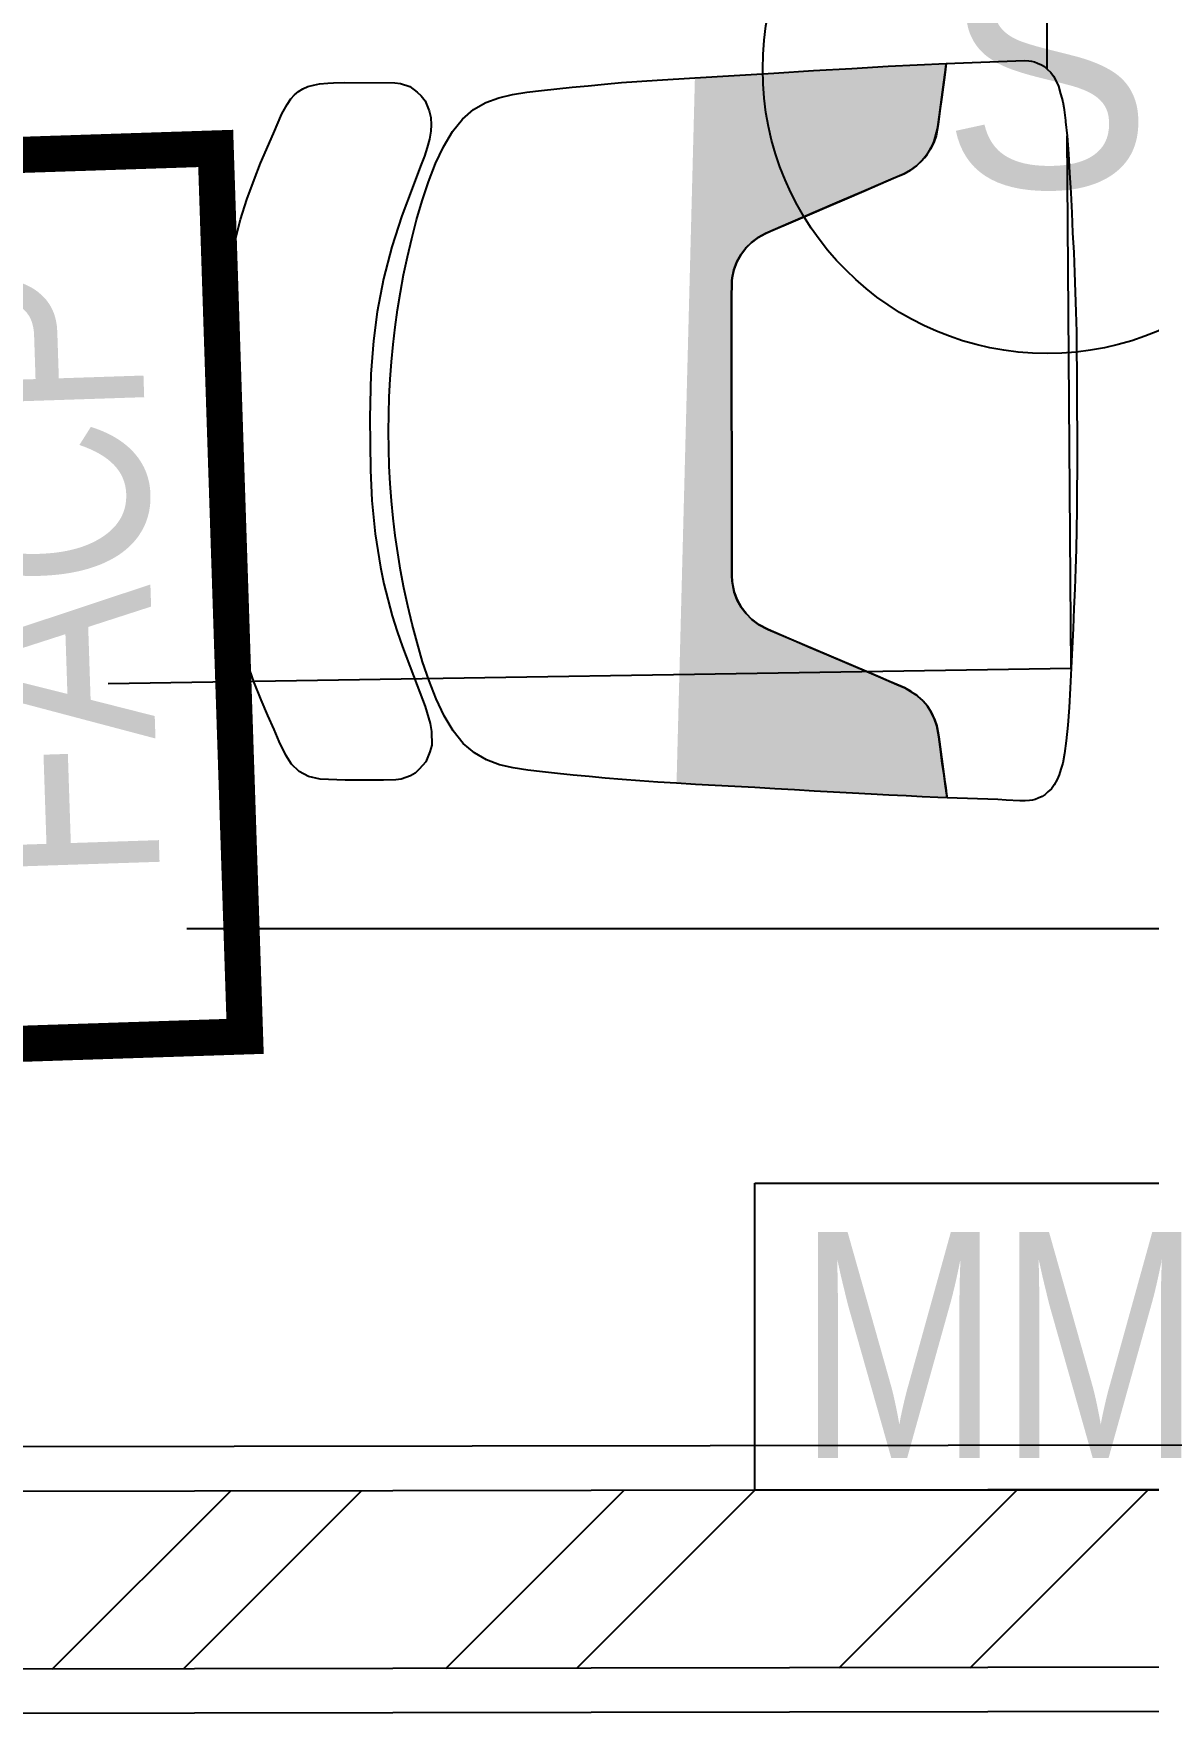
# Model space of a CAD drawing. Header units: inches. Extents: x 54 to 199, y 70 to 109.
# Drawn here: x 102.701 to 103.453, y 78.398 to 79.533 of the extents above; entities that cross this region are included whole.
import ezdxf
from ezdxf.enums import TextEntityAlignment as Align

# ---------------------------------------------------------------- set-up
doc = ezdxf.new("R2010")
doc.units = ezdxf.units.IN
doc.header["$MEASUREMENT"] = 0
for name, color, linetype in [('04_E-FIRE', 3, 'Continuous'), ('FINISH-AR', 252, 'Continuous'), ('FIRE ALARAM TEXT', 22, 'Continuous'), ('FIRE ALARM', 3, 'Continuous'), ('furniture', 5, 'Continuous'), ('HATCH-AR', 251, 'Continuous'), ('TY-FIRE', 140, 'Continuous'), ('WALL-AR', 7, 'Continuous')]:
    doc.layers.add(name, color=color, linetype=linetype)
doc.layers.add('GOLDCLADDING', color=7, linetype='Continuous', true_color=0xffc20a)
doc.styles.add('LG-F$0$T25', font='STENCIL', dxfattribs={"height": 2.5})
doc.styles.add('ROMANS', font='romans.shx')
doc.styles.add('style2', font='seguisym.ttf', dxfattribs={"width": 0.8, "height": 200})

# ---------------------------------------------------------------- blocks, each defined once
blk = doc.blocks.new('YJYJJYJTYJTY')
at = {"layer": 'furniture'}
h = blk.add_hatch(color=252, dxfattribs=at)
h.dxf.hatch_style = 1
h.set_gradient(color1=(0, 63, 127), one_color=1, tint=1, name='SPHERICAL')
h.paths.add_polyline_path([(8.0766, 6.1647), (8.0777, 6.1563), (8.0787, 6.1496), (8.0794, 6.1445), (8.0799, 6.1407), (8.0802, 6.1381), (8.0805, 6.1363), (8.0808, 6.1337), (8.0807, 6.1344), (8.0806, 6.1356), (8.0804, 6.1366), (8.0802, 6.1385), (8.0798, 6.1412), (8.0793, 6.1451), (8.0786, 6.1502), (8.0776, 6.1569), (8.0766, 6.1647), (8.0752, 6.1747)], flags=17)
edge = h.paths.add_edge_path()
edge.add_line((7.9488, 6.5087), (7.9533, 6.5121))
edge.add_line((7.9533, 6.5121), (7.9582, 6.5148))
edge.add_line((7.9582, 6.5148), (7.9617, 6.5163))
edge.add_line((7.9617, 6.5163), (7.9753, 6.5222))
edge.add_line((7.9753, 6.5222), (7.988, 6.5276))
edge.add_line((7.988, 6.5276), (8.0009, 6.5332))
edge.add_line((8.0009, 6.5332), (8.0131, 6.5384))
edge.add_line((8.0131, 6.5384), (8.0247, 6.5434))
edge.add_line((8.0247, 6.5434), (8.0358, 6.5482))
edge.add_line((8.0358, 6.5482), (8.0463, 6.5527))
edge.add_line((8.0463, 6.5527), (8.0519, 6.5551))
edge.add_line((8.0519, 6.5551), (8.0562, 6.5575))
edge.add_line((8.0562, 6.5575), (8.0602, 6.5603))
edge.add_line((8.0602, 6.5603), (8.0655, 6.5657))
edge.add_line((8.0655, 6.5657), (8.0671, 6.5675))
edge.add_line((8.0671, 6.5675), (8.071, 6.5743))
edge.add_line((8.071, 6.5743), (8.0722, 6.577))
edge.add_line((8.0722, 6.577), (8.0744, 6.5854))
edge.add_line((8.0744, 6.5854), (8.0748, 6.5883))
edge.add_line((8.0748, 6.5883), (8.0761, 6.5983))
edge.add_line((8.0761, 6.5983), (8.0772, 6.6068))
edge.add_line((8.0772, 6.6068), (8.0781, 6.6135))
edge.add_line((8.0781, 6.6135), (8.0793, 6.6218))
edge.add_line((8.0793, 6.6218), (8.0797, 6.625))
edge.add_line((8.0797, 6.625), (8.0801, 6.6277))
edge.add_line((8.0801, 6.6277), (8.0802, 6.6286))
edge.add_line((8.0802, 6.6286), (8.0803, 6.6294))
edge.add_line((8.0803, 6.6294), (8.133, 6.6316))
edge.add_line((8.133, 6.6316), (8.136, 6.6313))
edge.add_line((8.136, 6.6313), (8.1379, 6.6311))
edge.add_line((8.1379, 6.6311), (8.1398, 6.6306))
edge.add_line((8.1398, 6.6306), (8.1418, 6.6297))
edge.add_line((8.1418, 6.6297), (8.1445, 6.6286))
edge.add_line((8.1445, 6.6286), (8.1465, 6.6274))
edge.add_line((8.1465, 6.6274), (8.1484, 6.6256))
edge.add_line((8.1484, 6.6256), (8.1508, 6.6234))
edge.add_line((8.1508, 6.6234), (8.1526, 6.6209))
edge.add_line((8.1526, 6.6209), (8.1546, 6.6172))
edge.add_line((8.1546, 6.6172), (8.156, 6.6142))
edge.add_line((8.156, 6.6142), (8.1575, 6.609))
edge.add_line((8.1575, 6.609), (8.1584, 6.6062))
edge.add_line((8.1584, 6.6062), (8.1589, 6.6036))
edge.add_line((8.1589, 6.6036), (8.1597, 6.5997))
edge.add_line((8.1597, 6.5997), (8.1598, 6.5982))
edge.add_line((8.1598, 6.5982), (8.1608, 6.5911))
edge.add_line((8.1608, 6.5911), (8.1608, 6.5901))
edge.add_line((8.1608, 6.5901), (8.1619, 6.5806))
edge.add_line((8.1619, 6.5806), (8.1628, 6.5686))
edge.add_line((8.1628, 6.5686), (8.1635, 6.5556))
edge.add_line((8.1635, 6.5556), (8.1643, 6.5422))
edge.add_line((8.1643, 6.5422), (8.165, 6.5287))
edge.add_line((8.165, 6.5287), (8.1656, 6.5152))
edge.add_line((8.1656, 6.5152), (8.1663, 6.5018))
edge.add_line((8.1663, 6.5018), (8.1669, 6.4884))
edge.add_line((8.1669, 6.4884), (8.1674, 6.4751))
edge.add_line((8.1674, 6.4751), (8.1678, 6.4617))
edge.add_line((8.1678, 6.4617), (8.1681, 6.4484))
edge.add_line((8.1681, 6.4484), (8.1683, 6.435))
edge.add_line((8.1683, 6.435), (8.1684, 6.4217))
edge.add_line((8.1684, 6.4217), (8.1685, 6.4083))
edge.add_line((8.1685, 6.4083), (8.1685, 6.395))
edge.add_line((8.1685, 6.395), (8.1686, 6.3816))
edge.add_line((8.1686, 6.3816), (8.1686, 6.3683))
edge.add_line((8.1686, 6.3683), (8.1686, 6.3549))
edge.add_line((8.1686, 6.3549), (8.1685, 6.3416))
edge.add_line((8.1685, 6.3416), (8.1684, 6.3282))
edge.add_line((8.1684, 6.3282), (8.1682, 6.3149))
edge.add_line((8.1682, 6.3149), (8.168, 6.3015))
edge.add_line((8.168, 6.3015), (8.1676, 6.2882))
edge.add_line((8.1676, 6.2882), (8.1671, 6.2748))
edge.add_line((8.1671, 6.2748), (8.1665, 6.2614))
edge.add_line((8.1665, 6.2614), (8.1659, 6.248))
edge.add_line((8.1659, 6.248), (8.1653, 6.2346))
edge.add_line((8.1653, 6.2346), (8.1646, 6.2211))
edge.add_line((8.1646, 6.2211), (8.1639, 6.2076))
edge.add_line((8.1639, 6.2076), (8.1632, 6.1946))
edge.add_line((8.1632, 6.1946), (8.1623, 6.1826))
edge.add_line((8.1623, 6.1826), (8.1613, 6.1722))
edge.add_line((8.1613, 6.1722), (8.1601, 6.1635))
edge.add_line((8.1601, 6.1635), (8.1589, 6.157))
edge.add_line((8.1589, 6.157), (8.1576, 6.153))
edge.add_line((8.1576, 6.153), (8.1565, 6.1491))
edge.add_line((8.1565, 6.1491), (8.1551, 6.146))
edge.add_line((8.1551, 6.146), (8.1531, 6.1423))
edge.add_line((8.1531, 6.1423), (8.1513, 6.1398))
edge.add_line((8.1513, 6.1398), (8.1489, 6.1376))
edge.add_line((8.1489, 6.1376), (8.147, 6.1358))
edge.add_line((8.147, 6.1358), (8.145, 6.1346))
edge.add_line((8.145, 6.1346), (8.1423, 6.1334))
edge.add_line((8.1423, 6.1334), (8.1404, 6.1326))
edge.add_line((8.1404, 6.1326), (8.1385, 6.1321))
edge.add_line((8.1385, 6.1321), (8.1365, 6.1319))
edge.add_line((8.1365, 6.1319), (8.1336, 6.1316))
edge.add_line((8.1336, 6.1316), (8.13, 6.1317))
edge.add_line((8.13, 6.1317), (8.1207, 6.1321))
edge.add_line((8.1207, 6.1321), (8.115, 6.1324))
edge.add_line((8.115, 6.1324), (8.0808, 6.1337))
edge.add_line((8.0805, 6.1363), (8.0808, 6.1337))
edge.add_line((8.0802, 6.1381), (8.0805, 6.1363))
edge.add_line((8.0799, 6.1407), (8.0802, 6.1381))
edge.add_line((8.0794, 6.1445), (8.0799, 6.1407))
edge.add_line((8.0787, 6.1496), (8.0794, 6.1445))
edge.add_line((8.0777, 6.1563), (8.0787, 6.1496))
edge.add_line((8.0766, 6.1647), (8.0777, 6.1563))
edge.add_line((8.0752, 6.1747), (8.0766, 6.1647))
edge.add_line((8.0752, 6.1747), (8.0739, 6.1823))
edge.add_line((8.0739, 6.1823), (8.0724, 6.1867))
edge.add_line((8.0724, 6.1867), (8.0701, 6.1914))
edge.add_line((8.0701, 6.1914), (8.0675, 6.1956))
edge.add_line((8.0675, 6.1956), (8.0646, 6.199))
edge.add_line((8.0646, 6.199), (8.0606, 6.2027))
edge.add_line((8.0606, 6.2027), (8.0594, 6.2035))
edge.add_line((8.0594, 6.2035), (8.0566, 6.2055))
edge.add_line((8.0566, 6.2055), (8.0522, 6.2078))
edge.add_line((8.0522, 6.2078), (8.0468, 6.2102))
edge.add_line((8.0468, 6.2102), (8.0415, 6.2124))
edge.add_line((8.0415, 6.2124), (8.0338, 6.2157))
edge.add_line((8.0338, 6.2157), (7.9756, 6.2406))
edge.add_line((7.9756, 6.2406), (7.96, 6.2473))
edge.add_line((7.96, 6.2473), (7.9536, 6.2507))
edge.add_line((7.9536, 6.2507), (7.9491, 6.254))
edge.add_line((7.9491, 6.254), (7.9451, 6.258))
edge.add_line((7.9451, 6.258), (7.9418, 6.2624))
edge.add_line((7.9418, 6.2624), (7.9392, 6.2672))
edge.add_line((7.9392, 6.2672), (7.9371, 6.2726))
edge.add_line((7.9371, 6.2726), (7.9358, 6.28))
edge.add_line((7.9358, 6.28), (7.9355, 6.2836))
edge.add_line((7.9355, 6.2836), (7.9355, 6.2927))
edge.add_line((7.9355, 6.2927), (7.9353, 6.4701))
edge.add_line((7.9353, 6.4701), (7.9356, 6.4827))
edge.add_line((7.9356, 6.4827), (7.9357, 6.4847))
edge.add_line((7.9357, 6.4847), (7.9369, 6.4901))
edge.add_line((7.9369, 6.4901), (7.9389, 6.4955))
edge.add_line((7.9389, 6.4955), (7.9415, 6.5003))
edge.add_line((7.9415, 6.5003), (7.9449, 6.5048))
edge.add_line((7.9449, 6.5048), (7.9453, 6.5052))
edge.add_line((7.9453, 6.5052), (7.9488, 6.5087))
edge = h.paths.add_edge_path(flags=16)
edge.add_line((7.9488, 6.5087), (7.9533, 6.5121))
edge.add_line((7.9453, 6.5052), (7.9488, 6.5087))
edge.add_line((7.9449, 6.5048), (7.9453, 6.5052))
edge.add_line((7.9415, 6.5003), (7.9449, 6.5048))
edge.add_line((7.9389, 6.4955), (7.9415, 6.5003))
edge.add_line((7.9369, 6.4901), (7.9389, 6.4955))
edge.add_line((7.9357, 6.4847), (7.9369, 6.4901))
edge.add_line((7.9356, 6.4827), (7.9357, 6.4847))
edge.add_line((7.9353, 6.4701), (7.9356, 6.4827))
edge.add_line((7.9355, 6.2927), (7.9353, 6.4701))
edge.add_line((7.9355, 6.2836), (7.9355, 6.2927))
edge.add_line((7.9358, 6.28), (7.9355, 6.2836))
edge.add_line((7.9371, 6.2726), (7.9358, 6.28))
edge.add_line((7.9392, 6.2672), (7.9371, 6.2726))
edge.add_line((7.9418, 6.2624), (7.9392, 6.2672))
edge.add_line((7.9451, 6.258), (7.9418, 6.2624))
edge.add_line((7.9491, 6.254), (7.9451, 6.258))
edge.add_line((7.9536, 6.2507), (7.9491, 6.254))
edge.add_line((7.96, 6.2473), (7.9536, 6.2507))
edge.add_line((7.9756, 6.2406), (7.96, 6.2473))
edge.add_line((8.0338, 6.2157), (7.9756, 6.2406))
edge.add_line((8.0415, 6.2124), (8.0338, 6.2157))
edge.add_line((8.0468, 6.2102), (8.0415, 6.2124))
edge.add_line((8.0522, 6.2078), (8.0468, 6.2102))
edge.add_line((8.0566, 6.2055), (8.0522, 6.2078))
edge.add_line((8.0594, 6.2035), (8.0566, 6.2055))
edge.add_line((8.0606, 6.2027), (8.0594, 6.2035))
edge.add_line((8.0646, 6.199), (8.0606, 6.2027))
edge.add_line((8.0675, 6.1956), (8.0646, 6.199))
edge.add_line((8.0701, 6.1914), (8.0675, 6.1956))
edge.add_line((8.0724, 6.1867), (8.0701, 6.1914))
edge.add_line((8.0739, 6.1823), (8.0724, 6.1867))
edge.add_line((8.0752, 6.1747), (8.0739, 6.1823))
edge.add_line((8.0766, 6.1647), (8.0752, 6.1747))
edge.add_line((8.0776, 6.1569), (8.0766, 6.1647))
edge.add_line((8.0786, 6.1502), (8.0776, 6.1569))
edge.add_line((8.0793, 6.1451), (8.0786, 6.1502))
edge.add_line((8.0798, 6.1412), (8.0793, 6.1451))
edge.add_line((8.0802, 6.1385), (8.0798, 6.1412))
edge.add_line((8.0804, 6.1366), (8.0802, 6.1385))
edge.add_line((8.0806, 6.1356), (8.0804, 6.1366))
edge.add_line((8.0807, 6.1344), (8.0806, 6.1356))
edge.add_line((8.0808, 6.1337), (8.0807, 6.1344))
edge.add_line((8.115, 6.1324), (8.0808, 6.1337))
edge.add_line((8.1207, 6.1321), (8.115, 6.1324))
edge.add_line((8.13, 6.1317), (8.1207, 6.1321))
edge.add_line((8.1336, 6.1316), (8.13, 6.1317))
edge.add_line((8.1365, 6.1319), (8.1336, 6.1316))
edge.add_line((8.1385, 6.1321), (8.1365, 6.1319))
edge.add_line((8.1404, 6.1326), (8.1385, 6.1321))
edge.add_line((8.1423, 6.1334), (8.1404, 6.1326))
edge.add_line((8.145, 6.1346), (8.1423, 6.1334))
edge.add_line((8.147, 6.1358), (8.145, 6.1346))
edge.add_line((8.1489, 6.1376), (8.147, 6.1358))
edge.add_line((8.1513, 6.1398), (8.1489, 6.1376))
edge.add_line((8.1531, 6.1423), (8.1513, 6.1398))
edge.add_line((8.1551, 6.146), (8.1531, 6.1423))
edge.add_line((8.1565, 6.1491), (8.1551, 6.146))
edge.add_line((8.1576, 6.153), (8.1565, 6.1491))
edge.add_line((8.1589, 6.157), (8.1576, 6.153))
edge.add_line((8.1601, 6.1635), (8.1589, 6.157))
edge.add_line((8.1613, 6.1722), (8.1601, 6.1635))
edge.add_line((8.1623, 6.1826), (8.1613, 6.1722))
edge.add_line((8.1632, 6.1946), (8.1623, 6.1826))
edge.add_line((8.1639, 6.2076), (8.1632, 6.1946))
edge.add_line((8.1646, 6.2211), (8.1639, 6.2076))
edge.add_line((8.1653, 6.2346), (8.1646, 6.2211))
edge.add_line((8.1659, 6.248), (8.1653, 6.2346))
edge.add_line((8.1665, 6.2614), (8.1659, 6.248))
edge.add_line((8.1671, 6.2748), (8.1665, 6.2614))
edge.add_line((8.1676, 6.2882), (8.1671, 6.2748))
edge.add_line((8.168, 6.3015), (8.1676, 6.2882))
edge.add_line((8.1682, 6.3149), (8.168, 6.3015))
edge.add_line((8.1684, 6.3282), (8.1682, 6.3149))
edge.add_line((8.1685, 6.3416), (8.1684, 6.3282))
edge.add_line((8.1686, 6.3549), (8.1685, 6.3416))
edge.add_line((8.1686, 6.3683), (8.1686, 6.3549))
edge.add_line((8.1686, 6.3816), (8.1686, 6.3683))
edge.add_line((8.1685, 6.395), (8.1686, 6.3816))
edge.add_line((8.1685, 6.4083), (8.1685, 6.395))
edge.add_line((8.1684, 6.4217), (8.1685, 6.4083))
edge.add_line((8.1683, 6.435), (8.1684, 6.4217))
edge.add_line((8.1681, 6.4484), (8.1683, 6.435))
edge.add_line((8.1678, 6.4617), (8.1681, 6.4484))
edge.add_line((8.1674, 6.4751), (8.1678, 6.4617))
edge.add_line((8.1669, 6.4884), (8.1674, 6.4751))
edge.add_line((8.1663, 6.5018), (8.1669, 6.4884))
edge.add_line((8.1656, 6.5152), (8.1663, 6.5018))
edge.add_line((8.165, 6.5287), (8.1656, 6.5152))
edge.add_line((8.1643, 6.5422), (8.165, 6.5287))
edge.add_line((8.1635, 6.5556), (8.1643, 6.5422))
edge.add_line((8.1628, 6.5686), (8.1635, 6.5556))
edge.add_line((8.1619, 6.5806), (8.1628, 6.5686))
edge.add_line((8.1608, 6.5901), (8.1619, 6.5806))
edge.add_line((8.1608, 6.5911), (8.1608, 6.5901))
edge.add_line((8.1598, 6.5982), (8.1608, 6.5911))
edge.add_line((8.1597, 6.5997), (8.1598, 6.5982))
edge.add_line((8.1589, 6.6036), (8.1597, 6.5997))
edge.add_line((8.1584, 6.6062), (8.1589, 6.6036))
edge.add_line((8.1575, 6.609), (8.1584, 6.6062))
edge.add_line((8.156, 6.6142), (8.1575, 6.609))
edge.add_line((8.1546, 6.6172), (8.156, 6.6142))
edge.add_line((8.1526, 6.6209), (8.1546, 6.6172))
edge.add_line((8.1508, 6.6234), (8.1526, 6.6209))
edge.add_line((8.1484, 6.6256), (8.1508, 6.6234))
edge.add_line((8.1465, 6.6274), (8.1484, 6.6256))
edge.add_line((8.1445, 6.6286), (8.1465, 6.6274))
edge.add_line((8.1418, 6.6297), (8.1445, 6.6286))
edge.add_line((8.1398, 6.6306), (8.1418, 6.6297))
edge.add_line((8.1379, 6.6311), (8.1398, 6.6306))
edge.add_line((8.136, 6.6313), (8.1379, 6.6311))
edge.add_line((8.133, 6.6316), (8.136, 6.6313))
edge.add_line((8.0803, 6.6294), (8.133, 6.6316))
edge.add_line((8.0802, 6.6286), (8.0803, 6.6294))
edge.add_line((8.0801, 6.6277), (8.0802, 6.6286))
edge.add_line((8.0797, 6.625), (8.0801, 6.6277))
edge.add_line((8.0793, 6.6218), (8.0797, 6.625))
edge.add_line((8.0781, 6.6135), (8.0793, 6.6218))
edge.add_line((8.0772, 6.6068), (8.0781, 6.6135))
edge.add_line((8.0761, 6.5983), (8.0772, 6.6068))
edge.add_line((8.0748, 6.5883), (8.0761, 6.5983))
edge.add_line((8.0744, 6.5854), (8.0748, 6.5883))
edge.add_line((8.0722, 6.577), (8.0744, 6.5854))
edge.add_line((8.071, 6.5743), (8.0722, 6.577))
edge.add_line((8.0671, 6.5675), (8.071, 6.5743))
edge.add_line((8.0655, 6.5657), (8.0671, 6.5675))
edge.add_line((8.0602, 6.5603), (8.0655, 6.5657))
edge.add_line((8.0562, 6.5575), (8.0602, 6.5603))
edge.add_line((8.0519, 6.5551), (8.0562, 6.5575))
edge.add_line((8.0463, 6.5527), (8.0519, 6.5551))
edge.add_line((8.0358, 6.5482), (8.0463, 6.5527))
edge.add_line((8.0247, 6.5434), (8.0358, 6.5482))
edge.add_line((8.0131, 6.5384), (8.0247, 6.5434))
edge.add_line((8.0009, 6.5332), (8.0131, 6.5384))
edge.add_line((7.988, 6.5276), (8.0009, 6.5332))
edge.add_line((7.9753, 6.5222), (7.988, 6.5276))
edge.add_line((7.9617, 6.5163), (7.9753, 6.5222))
edge.add_line((7.9582, 6.5148), (7.9617, 6.5163))
edge.add_line((7.9533, 6.5121), (7.9582, 6.5148))
edge = h.paths.add_edge_path()
edge.add_line((7.9106, 6.6199), (7.9371, 6.6215))
edge.add_line((7.9371, 6.6215), (7.9639, 6.623))
edge.add_line((7.9639, 6.623), (7.9906, 6.6247))
edge.add_line((7.9906, 6.6247), (8.0165, 6.6262))
edge.add_line((8.0165, 6.6262), (8.041, 6.6276))
edge.add_line((8.041, 6.6276), (8.0803, 6.6294))
edge.add_line((8.0803, 6.6294), (8.0793, 6.6218))
edge.add_line((8.0793, 6.6218), (8.0772, 6.6068))
edge.add_line((8.0772, 6.6068), (8.076, 6.5976))
edge.add_line((8.076, 6.5976), (8.0748, 6.5883))
edge.add_line((8.0748, 6.5883), (8.0734, 6.5807))
edge.add_line((8.0734, 6.5807), (8.0719, 6.5761))
edge.add_line((8.0719, 6.5761), (8.0697, 6.5716))
edge.add_line((8.0697, 6.5716), (8.067, 6.5675))
edge.add_line((8.067, 6.5675), (8.0641, 6.564))
edge.add_line((8.0641, 6.564), (8.0602, 6.5603))
edge.add_line((8.0602, 6.5603), (8.0562, 6.5575))
edge.add_line((8.0562, 6.5575), (8.0519, 6.5551))
edge.add_line((8.0519, 6.5551), (8.0412, 6.5505))
edge.add_line((8.0412, 6.5505), (8.0247, 6.5434))
edge.add_line((8.0247, 6.5434), (8.0082, 6.5363))
edge.add_line((8.0082, 6.5363), (7.9921, 6.5294))
edge.add_line((7.9921, 6.5294), (7.9753, 6.5222))
edge.add_line((7.9753, 6.5222), (7.9582, 6.5148))
edge.add_line((7.9582, 6.5148), (7.9533, 6.5121))
edge.add_line((7.9533, 6.5121), (7.9485, 6.5085))
edge.add_line((7.9485, 6.5085), (7.9449, 6.5048))
edge.add_line((7.9449, 6.5048), (7.9415, 6.5003))
edge.add_line((7.9415, 6.5003), (7.9389, 6.4955))
edge.add_line((7.9389, 6.4955), (7.9369, 6.4901))
edge.add_line((7.9369, 6.4901), (7.9357, 6.4847))
edge.add_line((7.9357, 6.4847), (7.9356, 6.4827))
edge.add_line((7.9356, 6.4827), (7.9353, 6.47))
edge.add_line((7.9353, 6.47), (7.9355, 6.2927))
edge.add_line((7.9355, 6.2927), (7.9355, 6.2836))
edge.add_line((7.9355, 6.2836), (7.9358, 6.28))
edge.add_line((7.9358, 6.28), (7.9359, 6.2781))
edge.add_line((7.9359, 6.2781), (7.9371, 6.2726))
edge.add_line((7.9371, 6.2726), (7.9391, 6.2673))
edge.add_line((7.9391, 6.2673), (7.9418, 6.2624))
edge.add_line((7.9418, 6.2624), (7.9451, 6.258))
edge.add_line((7.9451, 6.258), (7.9488, 6.2543))
edge.add_line((7.9488, 6.2543), (7.9536, 6.2507))
edge.add_line((7.9536, 6.2507), (7.96, 6.2473))
edge.add_line((7.96, 6.2473), (7.9776, 6.2398))
edge.add_line((7.9776, 6.2398), (7.9883, 6.2352))
edge.add_line((7.9883, 6.2352), (8.0012, 6.2297))
edge.add_line((8.0012, 6.2297), (8.0134, 6.2245))
edge.add_line((8.0134, 6.2245), (8.025, 6.2195))
edge.add_line((8.025, 6.2195), (8.0361, 6.2148))
edge.add_line((8.0361, 6.2148), (8.0468, 6.2102))
edge.add_line((8.0468, 6.2102), (8.0523, 6.2078))
edge.add_line((8.0523, 6.2078), (8.0594, 6.2035))
edge.add_line((8.0594, 6.2035), (8.0643, 6.1993))
edge.add_line((8.0643, 6.1993), (8.0675, 6.1956))
edge.add_line((8.0675, 6.1956), (8.0701, 6.1914))
edge.add_line((8.0701, 6.1914), (8.0726, 6.186))
edge.add_line((8.0726, 6.186), (8.0739, 6.1823))
edge.add_line((8.0739, 6.1823), (8.0748, 6.1774))
edge.add_line((8.0748, 6.1774), (8.0752, 6.1747))
edge.add_line((8.0808, 6.1337), (8.0745, 6.1339))
edge.add_line((8.0745, 6.1339), (8.0641, 6.1344))
edge.add_line((8.0641, 6.1344), (8.0531, 6.1349))
edge.add_line((8.0531, 6.1349), (8.0416, 6.1354))
edge.add_line((8.0416, 6.1354), (8.0295, 6.136))
edge.add_line((8.0295, 6.136), (8.017, 6.1367))
edge.add_line((8.017, 6.1367), (8.0042, 6.1374))
edge.add_line((8.0042, 6.1374), (7.9911, 6.1382))
edge.add_line((7.9911, 6.1382), (7.9779, 6.139))
edge.add_line((7.9779, 6.139), (7.9645, 6.1398))
edge.add_line((7.9645, 6.1398), (7.951, 6.1405))
edge.add_line((7.951, 6.1405), (7.9376, 6.1413))
edge.add_line((7.9376, 6.1413), (7.9243, 6.142))
edge.add_line((7.9243, 6.142), (7.9111, 6.1427))
edge.add_line((7.9111, 6.1427), (7.8982, 6.1435))
at = {"layer": 'FINISH-AR', "color": 252}
for p, q in [((8.9572, 5.6977, -0.0791), (7.3497, 5.6951, -0.0791)), ((8.9583, 5.5177, -0.0791), (7.041, 5.5147, -0.0791))]:
    blk.add_line(p, q, dxfattribs=at)
at = {"layer": 'furniture', "color": 252, "linetype": 'ByBlock'}
for p, q in [((8.041, 6.6276, -2.0799), (8.0803, 6.6294, -0.4335)), ((8.0803, 6.6294, -2.0799), (8.0793, 6.6218, -0.4335)), ((8.0801, 6.6277, -2.0799), (8.0802, 6.6286, -0.4335)), ((8.0802, 6.6286, -2.0799), (8.0803, 6.6294, -0.4335)), ((8.0803, 6.6294, -2.0799), (8.133, 6.6316, -0.4335)), ((8.0803, 6.6294, -2.0799), (8.0803, 6.6294, -0.4335)), ((8.133, 6.6316, -2.0799), (8.136, 6.6313, -0.4335)), ((8.136, 6.6313, -2.0799), (8.1379, 6.6311, -0.4335)), ((8.1379, 6.6311, -2.0799), (8.1398, 6.6306, -0.4335)), ((8.1398, 6.6306, -2.0799), (8.1418, 6.6297, -0.4335)), ((8.1418, 6.6297, -2.0799), (8.1445, 6.6286, -0.4335)), ((8.1445, 6.6286, -2.0799), (8.1465, 6.6274, -0.4335)), ((7.861, 6.6166, -2.0799), (7.8851, 6.6183, -0.4335)), ((7.8851, 6.6183, -2.0799), (7.9106, 6.6199, -0.4335)), ((7.9106, 6.6199, -2.0799), (7.9371, 6.6215, -0.4335)), ((7.9371, 6.6215, -2.0799), (7.9639, 6.623, -0.4335)), ((7.9639, 6.623, -2.0799), (7.9906, 6.6247, -0.4335)), ((7.9906, 6.6247, -2.0799), (8.0165, 6.6262, -0.4335)), ((8.0165, 6.6262, -2.0799), (8.041, 6.6276, -0.4335)), ((8.0793, 6.6218, -2.0799), (8.0772, 6.6068, -0.4335)), ((8.0781, 6.6135, -2.0799), (8.0793, 6.6218, -0.4335)), ((8.0793, 6.6218, -2.0799), (8.0797, 6.625, -0.4335)), ((8.0797, 6.625, -2.0799), (8.0801, 6.6277, -0.4335)), ((8.1465, 6.6274, -2.0799), (8.1484, 6.6256, -0.4335)), ((8.1484, 6.6256, -2.0799), (8.1508, 6.6234, -0.4335)), ((8.1508, 6.6234, -2.0799), (8.1526, 6.6209, -0.4335)), ((8.1526, 6.6209, -2.0799), (8.1546, 6.6172, -0.4335)), ((8.1546, 6.6172, -2.0799), (8.156, 6.6142, -0.4335)), ((7.6378, 6.6056, -2.0799), (7.6402, 6.6083, -0.4335)), ((7.6402, 6.6083, -2.0799), (7.6429, 6.6107, -0.4335)), ((7.6429, 6.6107, -2.0799), (7.6459, 6.6124, -0.4335)), ((7.6459, 6.6124, -2.0799), (7.6493, 6.614, -0.4335)), ((7.6493, 6.614, -2.0799), (7.653, 6.6149, -0.4335)), ((7.653, 6.6149, -2.0799), (7.6572, 6.6158, -0.4335)), ((7.6572, 6.6158, -2.0799), (7.6627, 6.6162, -0.4335)), ((7.6627, 6.6162, -2.0799), (7.6666, 6.6164, -0.4335)), ((7.6666, 6.6164, -2.0799), (7.674, 6.6166, -0.4335)), ((7.674, 6.6166, -2.0799), (7.674, 6.6166, -0.4335)), ((7.674, 6.6166, -2.0799), (7.7081, 6.6165, -0.4335)), ((7.7081, 6.6165, -2.0799), (7.7118, 6.616, -0.4335)), ((7.7118, 6.616, -2.0799), (7.7182, 6.6139, -0.4335)), ((7.7182, 6.6139, -2.0799), (7.7231, 6.6102, -0.4335)), ((7.7231, 6.6102, -2.0799), (7.7259, 6.6076, -0.4335)), ((7.7259, 6.6076, -2.0799), (7.7284, 6.6044, -0.4335)), ((7.7694, 6.6031, -2.0799), (7.7782, 6.6064, -0.4335)), ((7.7782, 6.6064, -2.0799), (7.7875, 6.6086, -0.4335)), ((7.7875, 6.6086, -2.0799), (7.7972, 6.6101, -0.4335)), ((7.7972, 6.6101, -2.0799), (7.8071, 6.6113, -0.4335)), ((7.8071, 6.6113, -2.0799), (7.8173, 6.6124, -0.4335)), ((7.8173, 6.6124, -2.0799), (7.8278, 6.6135, -0.4335)), ((7.8278, 6.6135, -2.0799), (7.8385, 6.6145, -0.4335)), ((7.8385, 6.6145, -2.0799), (7.8496, 6.6156, -0.4335)), ((7.8496, 6.6156, -2.0799), (7.861, 6.6166, -0.4335)), ((8.0772, 6.6068, -2.0799), (8.076, 6.5976, -0.4335)), ((8.0761, 6.5983, -2.0799), (8.0772, 6.6068, -0.4335)), ((8.0772, 6.6068, -2.0799), (8.0781, 6.6135, -0.4335)), ((8.156, 6.6142, -2.0799), (8.1575, 6.609, -0.4335)), ((8.1575, 6.609, -2.0799), (8.1584, 6.6062, -0.4335)), ((8.1584, 6.6062, -2.0799), (8.1589, 6.6036, -0.4335)), ((7.626, 6.5823, -2.0799), (7.6318, 6.5956, -0.4335)), ((7.6318, 6.5956, -2.0799), (7.6353, 6.6019, -0.4335)), ((7.6353, 6.6019, -2.0799), (7.6378, 6.6056, -0.4335)), ((7.7284, 6.6044, -2.0799), (7.7312, 6.5975, -0.4335)), ((7.7312, 6.5975, -2.0799), (7.7324, 6.593, -0.4335)), ((7.7537, 6.5919, -2.0799), (7.7612, 6.5984, -0.4335)), ((7.7612, 6.5984, -2.0799), (7.7694, 6.6031, -0.4335)), ((8.0748, 6.5883, -2.0799), (8.0761, 6.5983, -0.4335)), ((8.076, 6.5976, -2.0799), (8.0748, 6.5883, -0.4335)), ((8.1589, 6.6036, -2.0799), (8.1597, 6.5997, -0.4335)), ((8.1597, 6.5997, -2.0799), (8.1598, 6.5982, -0.4335)), ((8.1598, 6.5982, -2.0799), (8.1608, 6.5911, -0.4335)), ((7.7324, 6.5839, -2.0799), (7.7314, 6.5784, -0.4335)), ((7.7324, 6.593, -2.0799), (7.7325, 6.588, -0.4335)), ((7.7325, 6.588, -2.0799), (7.7324, 6.5839, -0.4335)), ((7.7409, 6.5733, -2.0799), (7.7469, 6.5835, -0.4335)), ((7.7469, 6.5835, -2.0799), (7.7537, 6.5919, -0.4335)), ((8.0722, 6.577, -2.0799), (8.0744, 6.5854, -0.4335)), ((8.0748, 6.5883, -2.0799), (8.0734, 6.5807, -0.4335)), ((8.0744, 6.5854, -2.0799), (8.0748, 6.5883, -0.4335)), ((8.1608, 6.5911, -2.0799), (8.1608, 6.5901, -0.4335)), ((8.1608, 6.5901, -2.0799), (8.1619, 6.5806, -0.4335)), ((7.6174, 6.5622, -2.0799), (7.626, 6.5823, -0.4335)), ((7.7299, 6.5728, -2.0799), (7.7281, 6.5669, -0.4335)), ((7.7314, 6.5784, -2.0799), (7.7299, 6.5728, -0.4335)), ((7.7355, 6.5619, -2.0799), (7.7409, 6.5733, -0.4335)), ((8.0671, 6.5675, -2.0799), (8.071, 6.5743, -0.4335)), ((8.0719, 6.5761, -2.0799), (8.0697, 6.5716, -0.4335)), ((8.071, 6.5743, -2.0799), (8.0722, 6.577, -0.4335)), ((8.0734, 6.5807, -2.0799), (8.0719, 6.5761, -0.4335)), ((8.1619, 6.5806, -2.0799), (8.1628, 6.5686, -0.4335)), ((7.613, 6.5509, -2.0799), (7.6174, 6.5622, -0.4335)), ((7.7281, 6.5669, -2.0799), (7.7254, 6.5602, -0.4335)), ((7.7307, 6.5495, -2.0799), (7.7355, 6.5619, -0.4335)), ((8.0602, 6.5603, -2.0799), (8.0655, 6.5657, -0.4335)), ((8.0641, 6.564, -2.0799), (8.0602, 6.5603, -0.4335)), ((8.067, 6.5675, -2.0799), (8.0641, 6.564, -0.4335)), ((8.0655, 6.5657, -2.0799), (8.0671, 6.5675, -0.4335)), ((8.0697, 6.5716, -2.0799), (8.067, 6.5675, -0.4335)), ((8.1628, 6.5686, -2.0799), (8.1635, 6.5556, -0.4335)), ((7.6082, 6.5377, -2.0799), (7.613, 6.5509, -0.4335)), ((7.7254, 6.5602, -2.0799), (7.7197, 6.5452, -0.4335)), ((7.7265, 6.5367, -2.0799), (7.7307, 6.5495, -0.4335)), ((8.0412, 6.5505, -2.0799), (8.0247, 6.5434, -0.4335)), ((8.0358, 6.5482, -2.0799), (8.0463, 6.5527, -0.4335)), ((8.0519, 6.5551, -2.0799), (8.0412, 6.5505, -0.4335)), ((8.0463, 6.5527, -2.0799), (8.0519, 6.5551, -0.4335)), ((8.0562, 6.5575, -2.0799), (8.0519, 6.5551, -0.4335)), ((8.0519, 6.5551, -2.0799), (8.0562, 6.5575, -0.4335)), ((8.0602, 6.5603, -2.0799), (8.0562, 6.5575, -0.4335)), ((8.0562, 6.5575, -2.0799), (8.0602, 6.5603, -0.4335)), ((8.1635, 6.5556, -2.0799), (8.1643, 6.5422, -0.4335)), ((7.7197, 6.5452, -2.0799), (7.7128, 6.5267, -0.4335)), ((8.0009, 6.5332, -2.0799), (8.0131, 6.5384, -0.4335)), ((8.0247, 6.5434, -2.0799), (8.0082, 6.5363, -0.4335)), ((8.0131, 6.5384, -2.0799), (8.0247, 6.5434, -0.4335)), ((8.0247, 6.5434, -2.0799), (8.0358, 6.5482, -0.4335)), ((8.1643, 6.5422, -2.0799), (8.165, 6.5287, -0.4335)), ((7.6039, 6.5242, -2.0799), (7.6082, 6.5377, -0.4335)), ((7.7128, 6.5267, -2.0799), (7.706, 6.5056, -0.4335)), ((7.7227, 6.5239, -2.0799), (7.7265, 6.5367, -0.4335)), ((7.9921, 6.5294, -2.0799), (7.9753, 6.5222, -0.4335)), ((7.9753, 6.5222, -2.0799), (7.988, 6.5276, -0.4335)), ((7.988, 6.5276, -2.0799), (8.0009, 6.5332, -0.4335)), ((8.0082, 6.5363, -2.0799), (7.9921, 6.5294, -0.4335)), ((8.165, 6.5287, -2.0799), (8.1656, 6.5152, -0.4335)), ((7.5967, 6.4957, -2.0799), (7.6039, 6.5242, -0.4335)), ((7.7194, 6.5113, -2.0799), (7.7227, 6.5239, -0.4335)), ((7.9753, 6.5222, -2.0799), (7.9582, 6.5148, -0.4335)), ((7.9582, 6.5148, -2.0799), (7.9617, 6.5163, -0.4335)), ((7.9617, 6.5163, -2.0799), (7.9753, 6.5222, -0.4335)), ((8.1656, 6.5152, -2.0799), (8.1663, 6.5018, -0.4335)), ((7.706, 6.5056, -2.0799), (7.7004, 6.484, -0.4335)), ((7.7165, 6.4989, -2.0799), (7.7194, 6.5113, -0.4335)), ((7.9449, 6.5048, -2.0799), (7.9415, 6.5003, -0.4335)), ((7.9415, 6.5003, -2.0799), (7.9449, 6.5048, -0.4335)), ((7.9485, 6.5085, -2.0799), (7.9449, 6.5048, -0.4335)), ((7.9449, 6.5048, -2.0799), (7.9453, 6.5052, -0.4335)), ((7.9453, 6.5052, -2.0799), (7.9488, 6.5087, -0.4335)), ((7.9533, 6.5121, -2.0799), (7.9485, 6.5085, -0.4335)), ((7.9488, 6.5087, -2.0799), (7.9533, 6.5121, -0.4335)), ((7.9582, 6.5148, -2.0799), (7.9533, 6.5121, -0.4335)), ((7.9533, 6.5121, -2.0799), (7.9582, 6.5148, -0.4335)), ((7.594, 6.4813, -2.0799), (7.5967, 6.4957, -0.4335)), ((7.7139, 6.4869, -2.0799), (7.7165, 6.4989, -0.4335)), ((7.9389, 6.4955, -2.0799), (7.9369, 6.4901, -0.4335)), ((7.9369, 6.4901, -2.0799), (7.9389, 6.4955, -0.4335)), ((7.9415, 6.5003, -2.0799), (7.9389, 6.4955, -0.4335)), ((7.9389, 6.4955, -2.0799), (7.9415, 6.5003, -0.4335)), ((8.1663, 6.5018, -2.0799), (8.1669, 6.4884, -0.4335)), ((7.5914, 6.4662, -2.0799), (7.594, 6.4813, -0.4335)), ((7.7004, 6.484, -2.0799), (7.6962, 6.4617, -0.4335)), ((7.7119, 6.475, -2.0799), (7.7139, 6.4869, -0.4335)), ((7.9356, 6.4827, -2.0799), (7.9353, 6.47, -0.4335)), ((7.9353, 6.4701, -2.0799), (7.9356, 6.4827, -0.4335)), ((7.9357, 6.4847, -2.0799), (7.9356, 6.4827, -0.4335)), ((7.9356, 6.4827, -2.0799), (7.9357, 6.4847, -0.4335)), ((7.9369, 6.4901, -2.0799), (7.9357, 6.4847, -0.4335)), ((7.9357, 6.4847, -2.0799), (7.9369, 6.4901, -0.4335)), ((8.1669, 6.4884, -2.0799), (8.1674, 6.4751, -0.4335)), ((7.7098, 6.4632, -2.0799), (7.7119, 6.475, -0.4335)), ((7.9355, 6.2927, -2.0799), (7.9353, 6.4701, -0.4335)), ((7.9353, 6.47, -2.0799), (7.9355, 6.2927, -0.4335)), ((8.1674, 6.4751, -2.0799), (8.1678, 6.4617, -0.4335)), ((7.5898, 6.4519, -2.0799), (7.5914, 6.4662, -0.4335)), ((7.6962, 6.4617, -2.0799), (7.6936, 6.4422, -0.4335)), ((7.7082, 6.4514, -2.0799), (7.7098, 6.4632, -0.4335)), ((8.1678, 6.4617, -2.0799), (8.1681, 6.4484, -0.4335)), ((7.5884, 6.4378, -2.0799), (7.5898, 6.4519, -0.4335)), ((7.7068, 6.4397, -2.0799), (7.7082, 6.4514, -0.4335)), ((8.1681, 6.4484, -2.0799), (8.1683, 6.435, -0.4335)), ((7.5874, 6.4247, -2.0799), (7.5884, 6.4378, -0.4335)), ((7.6936, 6.4422, -2.0799), (7.6919, 6.4197, -0.4335)), ((7.7057, 6.428, -2.0799), (7.7068, 6.4397, -0.4335)), ((7.5869, 6.4127, -2.0799), (7.5874, 6.4247, -0.4335)), ((7.7048, 6.4163, -2.0799), (7.7057, 6.428, -0.4335)), ((8.1683, 6.435, -2.0799), (8.1684, 6.4217, -0.4335)), ((7.6919, 6.4197, -2.0799), (7.6912, 6.3903, -0.4335)), ((7.7042, 6.4045, -2.0799), (7.7048, 6.4163, -0.4335)), ((8.1684, 6.4217, -2.0799), (8.1685, 6.4083, -0.4335)), ((7.5863, 6.381, -2.0799), (7.5864, 6.4016, -0.4335)), ((7.5864, 6.4016, -2.0799), (7.5869, 6.4127, -0.4335)), ((7.7039, 6.3928, -2.0799), (7.7042, 6.4045, -0.4335)), ((8.1685, 6.4083, -2.0799), (8.1685, 6.395, -0.4335)), ((7.6912, 6.3903, -2.0799), (7.6913, 6.3726, -0.4335)), ((7.7037, 6.3811, -2.0799), (7.7039, 6.3928, -0.4335)), ((8.1685, 6.395, -2.0799), (8.1686, 6.3816, -0.4335)), ((7.5865, 6.3603, -2.0799), (7.5863, 6.381, -0.4335)), ((7.7039, 6.3694, -2.0799), (7.7037, 6.3811, -0.4335)), ((8.1686, 6.3816, -2.0799), (8.1686, 6.3683, -0.4335)), ((7.6913, 6.3726, -2.0799), (7.6916, 6.3548, -0.4335)), ((7.7043, 6.3577, -2.0799), (7.7039, 6.3694, -0.4335)), ((8.1686, 6.3683, -2.0799), (8.1686, 6.3549, -0.4335)), ((7.5874, 6.3373, -2.0799), (7.5865, 6.3603, -0.4335)), ((7.7049, 6.3459, -2.0799), (7.7043, 6.3577, -0.4335)), ((7.6916, 6.3548, -2.0799), (7.6926, 6.3345, -0.4335)), ((7.7058, 6.3342, -2.0799), (7.7049, 6.3459, -0.4335)), ((8.1686, 6.3549, -2.0799), (8.1685, 6.3416, -0.4335)), ((7.5898, 6.3102, -2.0799), (7.5874, 6.3373, -0.4335)), ((7.6926, 6.3345, -2.0799), (7.6948, 6.312, -0.4335)), ((7.7069, 6.3225, -2.0799), (7.7058, 6.3342, -0.4335)), ((8.1685, 6.3416, -2.0799), (8.1684, 6.3282, -0.4335)), ((7.7083, 6.3108, -2.0799), (7.7069, 6.3225, -0.4335)), ((8.1684, 6.3282, -2.0799), (8.1682, 6.3149, -0.4335)), ((7.6948, 6.312, -2.0799), (7.6983, 6.2893, -0.4335)), ((7.71, 6.2991, -2.0799), (7.7083, 6.3108, -0.4335)), ((8.1682, 6.3149, -2.0799), (8.168, 6.3015, -0.4335)), ((7.5916, 6.2957, -2.0799), (7.5898, 6.3102, -0.4335)), ((8.168, 6.3015, -2.0799), (8.1676, 6.2882, -0.4335)), ((7.5942, 6.2807, -2.0799), (7.5916, 6.2957, -0.4335)), ((7.6983, 6.2893, -2.0799), (7.7006, 6.2782, -0.4335)), ((7.7119, 6.2873, -2.0799), (7.71, 6.2991, -0.4335)), ((7.9355, 6.2927, -2.0799), (7.9355, 6.2836, -0.4335)), ((7.9355, 6.2836, -2.0799), (7.9355, 6.2927, -0.4335)), ((8.1676, 6.2882, -2.0799), (8.1671, 6.2748, -0.4335)), ((7.5969, 6.2663, -2.0799), (7.5942, 6.2807, -0.4335)), ((7.7006, 6.2782, -2.0799), (7.7063, 6.2566, -0.4335)), ((7.7141, 6.2754, -2.0799), (7.7119, 6.2873, -0.4335)), ((7.9355, 6.2836, -2.0799), (7.9358, 6.28, -0.4335)), ((7.9358, 6.28, -2.0799), (7.9355, 6.2836, -0.4335)), ((7.9358, 6.28, -2.0799), (7.9359, 6.2781, -0.4335)), ((7.9371, 6.2726, -2.0799), (7.9358, 6.28, -0.4335)), ((7.9359, 6.2781, -2.0799), (7.9371, 6.2726, -0.4335)), ((7.6004, 6.2518, -2.0799), (7.5969, 6.2663, -0.4335)), ((7.7167, 6.2633, -2.0799), (7.7141, 6.2754, -0.4335)), ((7.9371, 6.2726, -2.0799), (7.9391, 6.2673, -0.4335)), ((7.9392, 6.2672, -2.0799), (7.9371, 6.2726, -0.4335)), ((7.9391, 6.2673, -2.0799), (7.9418, 6.2624, -0.4335)), ((7.9418, 6.2624, -2.0799), (7.9392, 6.2672, -0.4335)), ((8.1671, 6.2748, -2.0799), (8.1665, 6.2614, -0.4335)), ((7.7063, 6.2566, -2.0799), (7.7096, 6.2459, -0.4335)), ((7.7197, 6.251, -2.0799), (7.7167, 6.2633, -0.4335)), ((7.9418, 6.2624, -2.0799), (7.9451, 6.258, -0.4335)), ((7.9451, 6.258, -2.0799), (7.9418, 6.2624, -0.4335)), ((7.9451, 6.258, -2.0799), (7.9488, 6.2543, -0.4335)), ((7.9491, 6.254, -2.0799), (7.9451, 6.258, -0.4335)), ((7.9488, 6.2543, -2.0799), (7.9536, 6.2507, -0.4335)), ((7.9536, 6.2507, -2.0799), (7.9491, 6.254, -0.4335)), ((8.1665, 6.2614, -2.0799), (8.1659, 6.248, -0.4335)), ((7.6043, 6.2378, -2.0799), (7.6004, 6.2518, -0.4335)), ((7.7096, 6.2459, -2.0799), (7.7132, 6.2355, -0.4335)), ((7.723, 6.2384, -2.0799), (7.7197, 6.251, -0.4335)), ((7.9536, 6.2507, -2.0799), (7.96, 6.2473, -0.4335)), ((7.96, 6.2473, -2.0799), (7.9536, 6.2507, -0.4335)), ((7.96, 6.2473, -2.0799), (7.9776, 6.2398, -0.4335)), ((7.9756, 6.2406, -2.0799), (7.96, 6.2473, -0.4335)), ((8.1659, 6.248, -2.0799), (8.1653, 6.2346, -0.4335)), ((7.6085, 6.2243, -2.0799), (7.6043, 6.2378, -0.4335)), ((7.7132, 6.2355, -2.0799), (7.7231, 6.2094, -0.4335)), ((7.7268, 6.2255, -2.0799), (7.723, 6.2384, -0.4335)), ((8.0338, 6.2157, -2.0799), (7.9756, 6.2406, -0.4335)), ((7.9776, 6.2398, -2.0799), (7.9883, 6.2352, -0.4335)), ((7.9883, 6.2352, -2.0799), (8.0012, 6.2297, -0.4335)), ((8.1653, 6.2346, -2.0799), (8.1646, 6.2211, -0.4335)), ((7.6131, 6.2116, -2.0799), (7.6085, 6.2243, -0.4335)), ((7.7311, 6.2127, -2.0799), (7.7268, 6.2255, -0.4335)), ((8.0012, 6.2297, -2.0799), (8.0134, 6.2245, -0.4335)), ((8.0134, 6.2245, -2.0799), (8.025, 6.2195, -0.4335)), ((8.1646, 6.2211, -2.0799), (8.1639, 6.2076, -0.4335)), ((7.6178, 6.1998, -2.0799), (7.6131, 6.2116, -0.4335)), ((7.7231, 6.2094, -2.0799), (7.7285, 6.1954, -0.4335)), ((7.7359, 6.2004, -2.0799), (7.7311, 6.2127, -0.4335)), ((8.025, 6.2195, -2.0799), (8.0361, 6.2148, -0.4335)), ((8.0415, 6.2124, -2.0799), (8.0338, 6.2157, -0.4335)), ((8.0361, 6.2148, -2.0799), (8.0468, 6.2102, -0.4335)), ((8.0468, 6.2102, -2.0799), (8.0415, 6.2124, -0.4335)), ((8.0468, 6.2102, -2.0799), (8.0523, 6.2078, -0.4335)), ((8.0522, 6.2078, -2.0799), (8.0468, 6.2102, -0.4335)), ((7.6223, 6.1892, -2.0799), (7.6178, 6.1998, -0.4335)), ((7.7413, 6.189, -2.0799), (7.7359, 6.2004, -0.4335)), ((8.0566, 6.2055, -2.0799), (8.0522, 6.2078, -0.4335)), ((8.0523, 6.2078, -2.0799), (8.0594, 6.2035, -0.4335)), ((8.0594, 6.2035, -2.0799), (8.0566, 6.2055, -0.4335)), ((8.0594, 6.2035, -2.0799), (8.0643, 6.1993, -0.4335)), ((8.0606, 6.2027, -2.0799), (8.0594, 6.2035, -0.4335)), ((8.0646, 6.199, -2.0799), (8.0606, 6.2027, -0.4335)), ((8.0643, 6.1993, -2.0799), (8.0675, 6.1956, -0.4335)), ((8.0675, 6.1956, -2.0799), (8.0646, 6.199, -0.4335)), ((8.1639, 6.2076, -2.0799), (8.1632, 6.1946, -0.4335)), ((7.6265, 6.1797, -2.0799), (7.6223, 6.1892, -0.4335)), ((7.7285, 6.1954, -2.0799), (7.7318, 6.1839, -0.4335)), ((7.7474, 6.1789, -2.0799), (7.7413, 6.189, -0.4335)), ((8.0675, 6.1956, -2.0799), (8.0701, 6.1914, -0.4335)), ((8.0701, 6.1914, -2.0799), (8.0675, 6.1956, -0.4335)), ((8.0701, 6.1914, -2.0799), (8.0726, 6.186, -0.4335)), ((8.0724, 6.1867, -2.0799), (8.0701, 6.1914, -0.4335)), ((8.0739, 6.1823, -2.0799), (8.0724, 6.1867, -0.4335)), ((8.0726, 6.186, -2.0799), (8.0739, 6.1823, -0.4335)), ((8.1632, 6.1946, -2.0799), (8.1623, 6.1826, -0.4335)), ((7.63, 6.1717, -2.0799), (7.6265, 6.1797, -0.4335)), ((7.7318, 6.1839, -2.0799), (7.7328, 6.1784, -0.4335)), ((7.7328, 6.1784, -2.0799), (7.7329, 6.1692, -0.4335)), ((7.7542, 6.1704, -2.0799), (7.7474, 6.1789, -0.4335)), ((8.0739, 6.1823, -2.0799), (8.0748, 6.1774, -0.4335)), ((8.0752, 6.1747, -2.0799), (8.0739, 6.1823, -0.4335)), ((8.0748, 6.1774, -2.0799), (8.0752, 6.1747, -0.4335)), ((8.0752, 6.1747, -2.0799), (8.0766, 6.1647, -0.4335)), ((8.0766, 6.1647, -2.0799), (8.0752, 6.1747, -0.4335)), ((8.1623, 6.1826, -2.0799), (8.1613, 6.1722, -0.4335)), ((7.6345, 6.1624, -2.0799), (7.63, 6.1717, -0.4335)), ((7.7317, 6.1647, -2.0799), (7.7289, 6.1579, -0.4335)), ((7.7329, 6.1692, -2.0799), (7.7317, 6.1647, -0.4335)), ((7.7617, 6.164, -2.0799), (7.7542, 6.1704, -0.4335)), ((7.7699, 6.1593, -2.0799), (7.7617, 6.164, -0.4335)), ((8.0766, 6.1647, -2.0799), (8.0777, 6.1563, -0.4335)), ((8.0776, 6.1569, -2.0799), (8.0766, 6.1647, -0.4335)), ((8.1601, 6.1635, -2.0799), (8.1589, 6.157, -0.4335)), ((8.1613, 6.1722, -2.0799), (8.1601, 6.1635, -0.4335)), ((7.6383, 6.1564, -2.0799), (7.6345, 6.1624, -0.4335)), ((7.6434, 6.1514, -2.0799), (7.6383, 6.1564, -0.4335)), ((7.7245, 6.1529, -2.0799), (7.7218, 6.1503, -0.4335)), ((7.7289, 6.1579, -2.0799), (7.7245, 6.1529, -0.4335)), ((7.7787, 6.156, -2.0799), (7.7699, 6.1593, -0.4335)), ((7.788, 6.1538, -2.0799), (7.7787, 6.156, -0.4335)), ((7.7977, 6.1523, -2.0799), (7.788, 6.1538, -0.4335)), ((7.8077, 6.1512, -2.0799), (7.7977, 6.1523, -0.4335)), ((8.0786, 6.1502, -2.0799), (8.0776, 6.1569, -0.4335)), ((8.0777, 6.1563, -2.0799), (8.0787, 6.1496, -0.4335)), ((8.1576, 6.153, -2.0799), (8.1565, 6.1491, -0.4335)), ((8.1589, 6.157, -2.0799), (8.1576, 6.153, -0.4335)), ((7.6498, 6.1481, -2.0799), (7.6434, 6.1514, -0.4335)), ((7.6577, 6.1463, -2.0799), (7.6498, 6.1481, -0.4335)), ((7.6632, 6.146, -2.0799), (7.6577, 6.1463, -0.4335)), ((7.6745, 6.1456, -2.0799), (7.6632, 6.146, -0.4335)), ((7.6828, 6.1455, -2.0799), (7.6745, 6.1456, -0.4335)), ((7.6911, 6.1455, -2.0799), (7.6828, 6.1455, -0.4335)), ((7.7003, 6.1456, -2.0799), (7.6911, 6.1455, -0.4335)), ((7.7086, 6.1458, -2.0799), (7.7003, 6.1456, -0.4335)), ((7.7123, 6.1463, -2.0799), (7.7086, 6.1458, -0.4335)), ((7.7187, 6.1484, -2.0799), (7.7123, 6.1463, -0.4335)), ((7.7218, 6.1503, -2.0799), (7.7187, 6.1484, -0.4335)), ((7.8179, 6.1501, -2.0799), (7.8077, 6.1512, -0.4335)), ((7.8283, 6.149, -2.0799), (7.8179, 6.1501, -0.4335)), ((7.8391, 6.148, -2.0799), (7.8283, 6.149, -0.4335)), ((7.8501, 6.147, -2.0799), (7.8391, 6.148, -0.4335)), ((7.8615, 6.146, -2.0799), (7.8501, 6.147, -0.4335)), ((7.8734, 6.1451, -2.0799), (7.8615, 6.146, -0.4335)), ((7.8856, 6.1443, -2.0799), (7.8734, 6.1451, -0.4335)), ((7.8982, 6.1435, -2.0799), (7.8856, 6.1443, -0.4335)), ((7.9111, 6.1427, -2.0799), (7.8982, 6.1435, -0.4335)), ((7.9243, 6.142, -2.0799), (7.9111, 6.1427, -0.4335)), ((7.9376, 6.1413, -2.0799), (7.9243, 6.142, -0.4335)), ((7.951, 6.1405, -2.0799), (7.9376, 6.1413, -0.4335)), ((7.9645, 6.1398, -2.0799), (7.951, 6.1405, -0.4335)), ((8.0793, 6.1451, -2.0799), (8.0786, 6.1502, -0.4335)), ((8.0787, 6.1496, -2.0799), (8.0794, 6.1445, -0.4335)), ((8.0798, 6.1412, -2.0799), (8.0793, 6.1451, -0.4335)), ((8.0794, 6.1445, -2.0799), (8.0799, 6.1407, -0.4335)), ((8.0802, 6.1385, -2.0799), (8.0798, 6.1412, -0.4335)), ((8.0799, 6.1407, -2.0799), (8.0802, 6.1381, -0.4335)), ((8.1531, 6.1423, -2.0799), (8.1513, 6.1398, -0.4335)), ((8.1551, 6.146, -2.0799), (8.1531, 6.1423, -0.4335)), ((8.1565, 6.1491, -2.0799), (8.1551, 6.146, -0.4335)), ((7.9779, 6.139, -2.0799), (7.9645, 6.1398, -0.4335)), ((7.9911, 6.1382, -2.0799), (7.9779, 6.139, -0.4335)), ((8.0042, 6.1374, -2.0799), (7.9911, 6.1382, -0.4335)), ((8.017, 6.1367, -2.0799), (8.0042, 6.1374, -0.4335)), ((8.0295, 6.136, -2.0799), (8.017, 6.1367, -0.4335)), ((8.0416, 6.1354, -2.0799), (8.0295, 6.136, -0.4335)), ((8.0531, 6.1349, -2.0799), (8.0416, 6.1354, -0.4335)), ((8.0641, 6.1344, -2.0799), (8.0531, 6.1349, -0.4335)), ((8.0745, 6.1339, -2.0799), (8.0641, 6.1344, -0.4335)), ((8.0808, 6.1337, -2.0799), (8.0745, 6.1339, -0.4335)), ((8.0804, 6.1366, -2.0799), (8.0802, 6.1385, -0.4335)), ((8.0802, 6.1381, -2.0799), (8.0805, 6.1363, -0.4335)), ((8.0806, 6.1356, -2.0799), (8.0804, 6.1366, -0.4335)), ((8.0805, 6.1363, -2.0799), (8.0808, 6.1337, -0.4335)), ((8.0807, 6.1344, -2.0799), (8.0806, 6.1356, -0.4335)), ((8.0808, 6.1337, -2.0799), (8.0807, 6.1344, -0.4335)), ((8.115, 6.1324, -2.0799), (8.0808, 6.1337, -0.4335)), ((8.1207, 6.1321, -2.0799), (8.115, 6.1324, -0.4335)), ((8.13, 6.1317, -2.0799), (8.1207, 6.1321, -0.4335)), ((8.1336, 6.1316, -2.0799), (8.13, 6.1317, -0.4335)), ((8.1365, 6.1319, -2.0799), (8.1336, 6.1316, -0.4335)), ((8.1385, 6.1321, -2.0799), (8.1365, 6.1319, -0.4335)), ((8.1404, 6.1326, -2.0799), (8.1385, 6.1321, -0.4335)), ((8.1423, 6.1334, -2.0799), (8.1404, 6.1326, -0.4335)), ((8.145, 6.1346, -2.0799), (8.1423, 6.1334, -0.4335)), ((8.147, 6.1358, -2.0799), (8.145, 6.1346, -0.4335)), ((8.1489, 6.1376, -2.0799), (8.147, 6.1358, -0.4335)), ((8.1513, 6.1398, -2.0799), (8.1489, 6.1376, -0.4335))]:
    blk.add_line(p, q, dxfattribs=at)
at = {"layer": 'HATCH-AR', "color": 252, "linetype": 'Continuous'}
for p, q in [((7.4768, 5.5453, -0.0791), (7.597, 5.6654, -0.0791)), ((7.5653, 5.5454, -0.0791), (7.6855, 5.6656, -0.0791)), ((7.7424, 5.5456, -0.0791), (7.8626, 5.6658, -0.0791)), ((7.8309, 5.5458, -0.0791), (7.9511, 5.666, -0.0791)), ((8.0079, 5.546, -0.0791), (8.1281, 5.6662, -0.0791)), ((8.0964, 5.5462, -0.0791), (8.2166, 5.6664, -0.0791))]:
    blk.add_line(p, q, dxfattribs=at)
at = {"layer": 'WALL-AR', "color": 252}
for p, q in [((8.9879, 5.6678, -0.0791), (7.3197, 5.665, -0.0791)), ((8.9881, 5.5478, -0.0791), (7.071, 5.5447, -0.0791))]:
    blk.add_line(p, q, dxfattribs=at)
at = {"color": 252, "style": 'ROMANS'}
for p in [(4.7732, 7.306, -0.0791), (-4.2306, 7.1738, -0.0791), (-4.3022, 3.7717, -0.0791), (1.3636, 2.2432, -0.0791)]:
    blk.add_attdef('ELEV', text='', height=0.1035, dxfattribs=at).set_placement(p, align=Align.BOTTOM_LEFT)
for p in [(4.7732, 7.2372, -0.0791), (-4.2306, 7.105, -0.0791), (-4.3022, 3.7029, -0.0791), (1.3636, 2.1743, -0.0791)]:
    blk.add_attdef('LEVEL', text='', height=0.1035, dxfattribs=at).set_placement(p, align=Align.TOP_LEFT)
blk = doc.blocks.new('smoke')
at = {"layer": 'TY-FIRE', "color": 2}
blk.add_circle((0, 0), 210, dxfattribs=at)
at = {"layer": 'TY-FIRE', "color": 2, "style": 'LG-F$0$T25'}
blk.add_text('S', height=175, dxfattribs=at).set_placement((0, 0), align=Align.MIDDLE_CENTER)
blk = doc.blocks.new('FAAP')
at = {"layer": '04_E-FIRE', "color": 3, "linetype": 'Continuous', "lineweight": 0, "ltscale": 0.04, "const_width": 49.9}
blk.add_lwpolyline([(-664.8, -239.9), (561.9, -239.9), (561.9, 245.8), (-664.8, 245.8)], close=True, dxfattribs=at)
at = {"layer": 'FIRE ALARAM TEXT', "color": 2, "style": 'style2', "width": 0.8}
blk.add_text('FACP', height=300, dxfattribs=at).set_placement((-446.3, -129.9))
blk = doc.blocks.new('WRWRYYTYYY')
at = {"color": 240}
blk.add_lwpolyline([(-0.1556, 0.16913), (0.1556, 0.16913), (0.1556, 0), (-0.1556, 0)], close=True, dxfattribs=at)
at = {"layer": 'FIRE ALARAM TEXT', "color": 240, "style": 'style2', "width": 0.8}
blk.add_text('MM', height=0.124371, dxfattribs=at).set_placement((-0.13172, 0.01772))

msp = doc.modelspace()

# ---------------------------------------------------------------- linework, layer by layer
for points, elevation in [([(103.3849, 79.5092), (103.3843, 79.8613)], -0.3544), ([(103.6627, 78.7903), (103.6627, 78.9286), (102.8042, 78.9286)], 0)]:
    msp.add_lwpolyline(points, dxfattribs=dict(elevation=elevation))
msp.add_lwpolyline([(103.4011, 79.1046), (103.3983, 79.4641)])
msp.add_lwpolyline([(102.7511, 79.0943), (103.4011, 79.1046, 0.984225)], format="xyb")

# ---------------------------------------------------------------- block references
for name, p, xscale, yscale, zscale in [('smoke', (103.3849, 79.5092, -0.3544), 0.0009145639319312278, 0.0009145639319312278, 0.0009145639319312278), ('WRWRYYTYYY', (103.3784, 78.5495, 0), 1.226918367401953, 1.226918367401953, 1.226918367401953)]:
    msp.add_blockref(name, p, dxfattribs=dict(xscale=xscale, yscale=yscale, zscale=zscale))
at = {"layer": 'FIRE ALARM', "color": 1, "lineweight": 0, "xscale": 0.0004890796633540626, "yscale": 0.0004890796633540626, "zscale": 0.0004890796633540626, "rotation": 91.8945092789983}
msp.add_blockref('FAAP', (102.7154, 79.1771, -0.8232), dxfattribs=at)
at = {"layer": 'GOLDCLADDING'}
msp.add_blockref('YJYJJYJTYJTY', (95.2365, 72.8835, 0.0791), dxfattribs=at)

doc.saveas('drawing.dxf')
